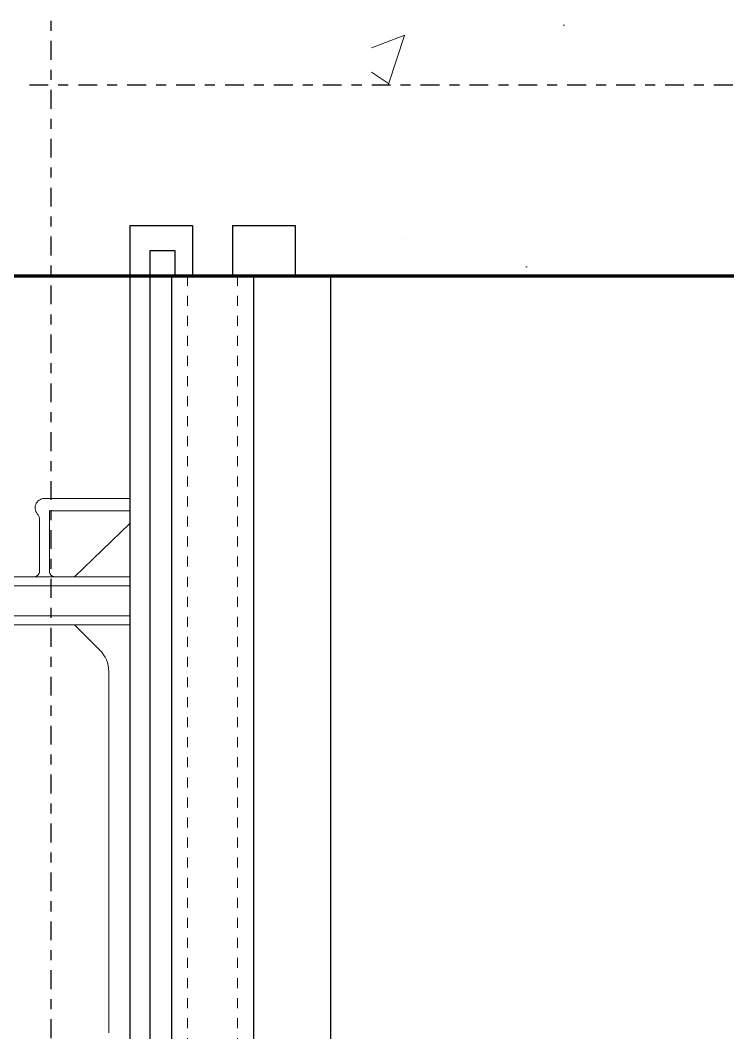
# Model space of a CAD drawing. Header units: inches. Extents: x -66.2 to 5.8, y 249.7 to 328.9.
# Drawn here: x -37.84 to -30.78, y 289.34 to 299.44 of the extents above; entities that cross this region are included whole.
import ezdxf

# ---------------------------------------------------------------- set-up
doc = ezdxf.new("R2010")
doc.units = ezdxf.units.IN
doc.header["$MEASUREMENT"] = 0
for name, pattern in [('CENTER', [2, 1.25, -0.25, 0.25, -0.25]), ('DASHED2', [0.375, 0.25, -0.125]), ('HIDDEN', [0.375, 0.25, -0.125])]:
    doc.linetypes.add(name, pattern=pattern)
for name, color, linetype, lineweight in [('A2 Hatch', 8, 'Continuous', 9), ('DETAILS', 7, 'Continuous', 13), ('GRADE', 5, 'Continuous', 100), ('REBAR', 2, 'CENTER', 30)]:
    doc.layers.add(name, color=color, linetype=linetype, lineweight=lineweight)

msp = doc.modelspace()

# ---------------------------------------------------------------- hatches: boundary and pattern name
at = {"layer": 'A2 Hatch', "ltscale": 0.15}
h = msp.add_hatch(dxfattribs=at)
h.set_pattern_fill('AR-CONC', color=256, scale=0.8, style=0)
h.set_pattern_definition([(50, (-6098.183, 1932.9083), (5.7380815, -0.502017), [0.6, -6.6]), (355, (-6098.183, 1932.908), (-1.1100107, 6.017537), [0.48, -5.28]), (100.4514, (-6097.705, 1932.8664), (4.628075, 5.5155163), [0.5099215, -5.609137]), (46.1842, (-6098.183, 1934.508), (8.537928, -1.324152), [0.9, -9.9]), (96.6356, (-6097.471, 1934.398), (7.477302, 7.792943), [0.764882, -8.413704]), (351.1842, (-6098.183, 1934.508), (7.477296, 7.792949), [0.72, -7.92]), (21, (-6097.383, 1934.1083), (4.7752564, -3.220951), [0.6, -6.6]), (326, (-6097.383, 1934.108), (1.9465227, 5.8012004), [0.48, -5.28]), (71.4514, (-6096.985, 1933.84), (6.721781, 2.580244), [0.5099215, -5.609137]), (37.5, (-6098.183, 1932.9083), (0.09727884, 2.6631508), [0, -5.216, 0, -5.36, 0, -5.3]), (7.5, (-6098.183, 1932.9083), (2.1045563, 3.1552937), [0, -3.056, 0, -5.096, 0, -2.02]), (327.5, (-6099.967, 1932.9083), (4.2705795, -0.180439), [0, -2, 0, -6.24, 0, -8.28]), (317.5, (-6100.767, 1932.9083), (4.6654894, 0.8008399), [0, -2.6, 0, -4.144, 0, -5.88])])
h.paths.add_polyline_path([(-34.336, 296.89), (-0.708, 296.89), (0.773, 299.89), (-1.841, 301.18), (4.659, 301.18), (2.046, 302.47), (3.24, 304.89), (-34.336, 304.89)])

# ---------------------------------------------------------------- linework, layer by layer
at = {"color": 1, "linetype": 'HIDDEN', "ltscale": 0.02}
for p, q in [((-36.746, 297.39), (-36.121, 297.39)), ((-36.746, 297.39), (-36.121, 297.39)), ((-36.746, 297.39), (-36.121, 297.39)), ((-36.746, 297.39), (-36.121, 297.39)), ((-36.746, 297.39), (-36.121, 297.39)), ((-36.746, 297.39), (-36.121, 297.39)), ((-36.746, 297.39), (-36.121, 297.39)), ((-36.746, 297.39), (-36.121, 297.39)), ((-36.746, 297.39), (-36.121, 297.39)), ((-36.746, 297.39), (-36.121, 297.39)), ((-36.746, 297.39), (-36.121, 297.39)), ((-36.746, 297.39), (-36.121, 297.39)), ((-36.746, 297.39), (-36.121, 297.39)), ((-36.746, 297.39), (-36.121, 297.39)), ((-36.746, 297.39), (-36.121, 297.39)), ((-36.746, 297.39), (-36.121, 297.39)), ((-36.746, 297.39), (-36.121, 297.39)), ((-36.746, 297.39), (-36.121, 297.39)), ((-36.746, 297.39), (-36.121, 297.39)), ((-36.746, 297.39), (-36.121, 297.39)), ((-36.746, 297.39), (-36.121, 297.39)), ((-36.746, 297.39), (-36.121, 297.39)), ((-36.746, 297.39), (-36.121, 297.39)), ((-36.746, 297.39), (-36.121, 297.39)), ((-36.746, 297.39), (-36.121, 297.39)), ((-36.746, 297.39), (-36.121, 297.39)), ((-36.746, 297.39), (-36.121, 297.39)), ((-36.746, 297.39), (-36.121, 297.39)), ((-36.746, 297.39), (-36.121, 297.39)), ((-36.746, 297.39), (-36.121, 297.39)), ((-36.746, 297.39), (-36.121, 297.39)), ((-36.746, 297.39), (-36.121, 297.39)), ((-36.746, 297.39), (-36.121, 297.39)), ((-36.746, 297.39), (-36.121, 297.39)), ((-36.746, 297.39), (-36.121, 297.39)), ((-36.746, 297.39), (-36.121, 297.39)), ((-36.746, 297.39), (-36.121, 297.39)), ((-36.746, 297.39), (-36.121, 297.39)), ((-36.746, 297.39), (-36.121, 297.39)), ((-36.746, 297.39), (-36.121, 297.39)), ((-36.746, 297.39), (-36.121, 297.39)), ((-36.746, 297.39), (-36.121, 297.39)), ((-36.746, 297.39), (-36.121, 297.39)), ((-36.746, 297.39), (-36.121, 297.39)), ((-36.746, 297.39), (-36.121, 297.39)), ((-36.746, 297.39), (-36.121, 297.39)), ((-36.746, 297.39), (-36.121, 297.39)), ((-36.746, 297.39), (-36.121, 297.39)), ((-36.746, 297.39), (-36.121, 297.39)), ((-36.746, 297.39), (-36.121, 297.39)), ((-36.746, 297.39), (-36.121, 297.39)), ((-36.746, 297.39), (-36.121, 297.39)), ((-36.746, 297.39), (-36.121, 297.39)), ((-36.746, 297.39), (-36.121, 297.39)), ((-36.746, 297.39), (-36.121, 297.39)), ((-36.746, 297.39), (-36.121, 297.39)), ((-36.746, 297.39), (-36.121, 297.39)), ((-36.746, 297.39), (-36.121, 297.39)), ((-36.746, 297.39), (-36.121, 297.39)), ((-36.746, 297.39), (-36.121, 297.39)), ((-36.121, 297.39), (-36.121, 296.89)), ((-36.121, 297.39), (-36.121, 296.89)), ((-36.121, 297.39), (-36.121, 296.89)), ((-36.121, 297.39), (-36.121, 296.89)), ((-36.121, 297.39), (-36.121, 296.89)), ((-36.121, 297.39), (-36.121, 296.89)), ((-36.121, 297.39), (-36.121, 296.89)), ((-36.121, 297.39), (-36.121, 296.89)), ((-36.121, 297.39), (-36.121, 296.89)), ((-36.121, 297.39), (-36.121, 296.89)), ((-36.121, 297.39), (-36.121, 296.89)), ((-36.121, 297.39), (-36.121, 296.89)), ((-36.121, 297.39), (-36.121, 296.89)), ((-36.121, 297.39), (-36.121, 296.89)), ((-36.121, 297.39), (-36.121, 296.89)), ((-36.121, 297.39), (-36.121, 296.89)), ((-36.121, 297.39), (-36.121, 296.89)), ((-36.121, 297.39), (-36.121, 296.89)), ((-36.121, 297.39), (-36.121, 296.89)), ((-36.121, 297.39), (-36.121, 296.89)), ((-36.121, 297.39), (-36.121, 296.89)), ((-36.121, 297.39), (-36.121, 296.89)), ((-36.121, 297.39), (-36.121, 296.89)), ((-36.121, 297.39), (-36.121, 296.89)), ((-36.121, 297.39), (-36.121, 296.89)), ((-36.121, 297.39), (-36.121, 296.89)), ((-36.121, 297.39), (-36.121, 296.89)), ((-36.121, 297.39), (-36.121, 296.89)), ((-36.121, 297.39), (-36.121, 296.89)), ((-36.121, 297.39), (-36.121, 296.89)), ((-36.121, 297.39), (-36.121, 296.89)), ((-36.121, 297.39), (-36.121, 296.89)), ((-36.121, 297.39), (-36.121, 296.89)), ((-36.121, 297.39), (-36.121, 296.89)), ((-36.121, 297.39), (-36.121, 296.89)), ((-36.121, 297.39), (-36.121, 296.89)), ((-36.121, 297.39), (-36.121, 296.89)), ((-36.121, 297.39), (-36.121, 296.89)), ((-36.121, 297.39), (-36.121, 296.89)), ((-36.121, 297.39), (-36.121, 296.89)), ((-36.121, 297.39), (-36.121, 296.89)), ((-36.121, 297.39), (-36.121, 296.89)), ((-36.121, 297.39), (-36.121, 296.89)), ((-36.121, 297.39), (-36.121, 296.89)), ((-36.121, 297.39), (-36.121, 296.89)), ((-36.121, 297.39), (-36.121, 296.89)), ((-36.121, 297.39), (-36.121, 296.89)), ((-36.121, 297.39), (-36.121, 296.89)), ((-36.121, 297.39), (-36.121, 296.89)), ((-36.121, 297.39), (-36.121, 296.89)), ((-36.121, 297.39), (-36.121, 296.89)), ((-36.121, 297.39), (-36.121, 296.89)), ((-36.121, 297.39), (-36.121, 296.89)), ((-36.121, 297.39), (-36.121, 296.89)), ((-36.121, 297.39), (-36.121, 296.89)), ((-36.121, 297.39), (-36.121, 296.89)), ((-36.121, 297.39), (-36.121, 296.89)), ((-36.121, 297.39), (-36.121, 296.89)), ((-36.121, 297.39), (-36.121, 296.89)), ((-36.121, 297.39), (-36.121, 296.89)), ((-35.721, 297.39), (-35.721, 296.89)), ((-35.721, 297.39), (-35.096, 297.39)), ((-35.721, 297.39), (-35.721, 296.89)), ((-35.721, 297.39), (-35.096, 297.39)), ((-35.721, 297.39), (-35.721, 296.89)), ((-35.721, 297.39), (-35.096, 297.39)), ((-35.721, 297.39), (-35.721, 296.89)), ((-35.721, 297.39), (-35.096, 297.39)), ((-35.721, 297.39), (-35.721, 296.89)), ((-35.721, 297.39), (-35.096, 297.39)), ((-35.721, 297.39), (-35.721, 296.89)), ((-35.721, 297.39), (-35.096, 297.39)), ((-35.721, 297.39), (-35.721, 296.89)), ((-35.721, 297.39), (-35.096, 297.39)), ((-35.721, 297.39), (-35.721, 296.89)), ((-35.721, 297.39), (-35.096, 297.39)), ((-35.721, 297.39), (-35.721, 296.89)), ((-35.721, 297.39), (-35.096, 297.39)), ((-35.721, 297.39), (-35.721, 296.89)), ((-35.721, 297.39), (-35.096, 297.39)), ((-35.721, 297.39), (-35.721, 296.89)), ((-35.721, 297.39), (-35.096, 297.39)), ((-35.721, 297.39), (-35.721, 296.89)), ((-35.721, 297.39), (-35.096, 297.39)), ((-35.721, 297.39), (-35.721, 296.89)), ((-35.721, 297.39), (-35.096, 297.39)), ((-35.721, 297.39), (-35.721, 296.89)), ((-35.721, 297.39), (-35.096, 297.39)), ((-35.721, 297.39), (-35.721, 296.89)), ((-35.721, 297.39), (-35.096, 297.39)), ((-35.721, 297.39), (-35.721, 296.89)), ((-35.721, 297.39), (-35.096, 297.39)), ((-35.721, 297.39), (-35.721, 296.89)), ((-35.721, 297.39), (-35.096, 297.39)), ((-35.721, 297.39), (-35.721, 296.89)), ((-35.721, 297.39), (-35.096, 297.39)), ((-35.721, 297.39), (-35.721, 296.89)), ((-35.721, 297.39), (-35.096, 297.39)), ((-35.721, 297.39), (-35.721, 296.89)), ((-35.721, 297.39), (-35.096, 297.39)), ((-35.721, 297.39), (-35.721, 296.89)), ((-35.721, 297.39), (-35.096, 297.39)), ((-35.721, 297.39), (-35.721, 296.89)), ((-35.721, 297.39), (-35.096, 297.39)), ((-35.721, 297.39), (-35.721, 296.89)), ((-35.721, 297.39), (-35.096, 297.39)), ((-35.721, 297.39), (-35.721, 296.89)), ((-35.721, 297.39), (-35.096, 297.39)), ((-35.721, 297.39), (-35.721, 296.89)), ((-35.721, 297.39), (-35.096, 297.39)), ((-35.721, 297.39), (-35.721, 296.89)), ((-35.721, 297.39), (-35.096, 297.39)), ((-35.721, 297.39), (-35.721, 296.89)), ((-35.721, 297.39), (-35.096, 297.39)), ((-35.721, 297.39), (-35.721, 296.89)), ((-35.721, 297.39), (-35.096, 297.39)), ((-35.721, 297.39), (-35.721, 296.89)), ((-35.721, 297.39), (-35.096, 297.39)), ((-35.721, 297.39), (-35.721, 296.89)), ((-35.721, 297.39), (-35.096, 297.39)), ((-35.721, 297.39), (-35.721, 296.89)), ((-35.721, 297.39), (-35.096, 297.39)), ((-35.721, 297.39), (-35.721, 296.89)), ((-35.721, 297.39), (-35.096, 297.39)), ((-35.721, 297.39), (-35.721, 296.89)), ((-35.721, 297.39), (-35.096, 297.39)), ((-35.721, 297.39), (-35.721, 296.89)), ((-35.721, 297.39), (-35.096, 297.39)), ((-35.721, 297.39), (-35.721, 296.89)), ((-35.721, 297.39), (-35.096, 297.39)), ((-35.721, 297.39), (-35.721, 296.89)), ((-35.721, 297.39), (-35.096, 297.39)), ((-35.721, 297.39), (-35.721, 296.89)), ((-35.721, 297.39), (-35.096, 297.39)), ((-35.721, 297.39), (-35.721, 296.89)), ((-35.721, 297.39), (-35.096, 297.39)), ((-35.721, 297.39), (-35.721, 296.89)), ((-35.721, 297.39), (-35.096, 297.39)), ((-35.721, 297.39), (-35.721, 296.89)), ((-35.721, 297.39), (-35.096, 297.39)), ((-35.721, 297.39), (-35.721, 296.89)), ((-35.721, 297.39), (-35.096, 297.39)), ((-35.721, 297.39), (-35.721, 296.89)), ((-35.721, 297.39), (-35.096, 297.39)), ((-35.721, 297.39), (-35.721, 296.89)), ((-35.721, 297.39), (-35.096, 297.39)), ((-35.721, 297.39), (-35.721, 296.89)), ((-35.721, 297.39), (-35.096, 297.39)), ((-35.721, 297.39), (-35.721, 296.89)), ((-35.721, 297.39), (-35.096, 297.39)), ((-35.721, 297.39), (-35.721, 296.89)), ((-35.721, 297.39), (-35.096, 297.39)), ((-35.721, 297.39), (-35.721, 296.89)), ((-35.721, 297.39), (-35.096, 297.39)), ((-35.721, 297.39), (-35.721, 296.89)), ((-35.721, 297.39), (-35.096, 297.39)), ((-35.721, 297.39), (-35.721, 296.89)), ((-35.721, 297.39), (-35.096, 297.39)), ((-35.721, 297.39), (-35.721, 296.89)), ((-35.721, 297.39), (-35.096, 297.39)), ((-35.721, 297.39), (-35.721, 296.89)), ((-35.721, 297.39), (-35.096, 297.39)), ((-35.721, 297.39), (-35.721, 296.89)), ((-35.721, 297.39), (-35.096, 297.39)), ((-35.721, 297.39), (-35.721, 296.89)), ((-35.721, 297.39), (-35.096, 297.39)), ((-35.721, 297.39), (-35.721, 296.89)), ((-35.721, 297.39), (-35.096, 297.39)), ((-35.721, 297.39), (-35.721, 296.89)), ((-35.721, 297.39), (-35.096, 297.39)), ((-35.721, 297.39), (-35.721, 296.89)), ((-35.721, 297.39), (-35.096, 297.39)), ((-35.721, 297.39), (-35.721, 296.89)), ((-35.721, 297.39), (-35.096, 297.39)), ((-35.721, 297.39), (-35.721, 296.89)), ((-35.721, 297.39), (-35.096, 297.39)), ((-35.721, 297.39), (-35.721, 296.89)), ((-35.721, 297.39), (-35.096, 297.39)), ((-35.721, 297.39), (-35.721, 296.89)), ((-35.721, 297.39), (-35.096, 297.39)), ((-35.096, 297.39), (-35.096, 296.89)), ((-35.096, 297.39), (-35.096, 296.89)), ((-35.096, 297.39), (-35.096, 296.89)), ((-35.096, 297.39), (-35.096, 296.89)), ((-35.096, 297.39), (-35.096, 296.89)), ((-35.096, 297.39), (-35.096, 296.89)), ((-35.096, 297.39), (-35.096, 296.89)), ((-35.096, 297.39), (-35.096, 296.89)), ((-35.096, 297.39), (-35.096, 296.89)), ((-35.096, 297.39), (-35.096, 296.89)), ((-35.096, 297.39), (-35.096, 296.89)), ((-35.096, 297.39), (-35.096, 296.89)), ((-35.096, 297.39), (-35.096, 296.89)), ((-35.096, 297.39), (-35.096, 296.89)), ((-35.096, 297.39), (-35.096, 296.89)), ((-35.096, 297.39), (-35.096, 296.89)), ((-35.096, 297.39), (-35.096, 296.89)), ((-35.096, 297.39), (-35.096, 296.89)), ((-35.096, 297.39), (-35.096, 296.89)), ((-35.096, 297.39), (-35.096, 296.89)), ((-35.096, 297.39), (-35.096, 296.89)), ((-35.096, 297.39), (-35.096, 296.89)), ((-35.096, 297.39), (-35.096, 296.89)), ((-35.096, 297.39), (-35.096, 296.89)), ((-35.096, 297.39), (-35.096, 296.89)), ((-35.096, 297.39), (-35.096, 296.89)), ((-35.096, 297.39), (-35.096, 296.89)), ((-35.096, 297.39), (-35.096, 296.89)), ((-35.096, 297.39), (-35.096, 296.89)), ((-35.096, 297.39), (-35.096, 296.89)), ((-35.096, 297.39), (-35.096, 296.89)), ((-35.096, 297.39), (-35.096, 296.89)), ((-35.096, 297.39), (-35.096, 296.89)), ((-35.096, 297.39), (-35.096, 296.89)), ((-35.096, 297.39), (-35.096, 296.89)), ((-35.096, 297.39), (-35.096, 296.89)), ((-35.096, 297.39), (-35.096, 296.89)), ((-35.096, 297.39), (-35.096, 296.89)), ((-35.096, 297.39), (-35.096, 296.89)), ((-35.096, 297.39), (-35.096, 296.89)), ((-35.096, 297.39), (-35.096, 296.89)), ((-35.096, 297.39), (-35.096, 296.89)), ((-35.096, 297.39), (-35.096, 296.89)), ((-35.096, 297.39), (-35.096, 296.89)), ((-35.096, 297.39), (-35.096, 296.89)), ((-35.096, 297.39), (-35.096, 296.89)), ((-35.096, 297.39), (-35.096, 296.89)), ((-35.096, 297.39), (-35.096, 296.89)), ((-35.096, 297.39), (-35.096, 296.89)), ((-35.096, 297.39), (-35.096, 296.89)), ((-35.096, 297.39), (-35.096, 296.89)), ((-35.096, 297.39), (-35.096, 296.89)), ((-35.096, 297.39), (-35.096, 296.89)), ((-35.096, 297.39), (-35.096, 296.89)), ((-35.096, 297.39), (-35.096, 296.89)), ((-35.096, 297.39), (-35.096, 296.89)), ((-35.096, 297.39), (-35.096, 296.89)), ((-35.096, 297.39), (-35.096, 296.89)), ((-35.096, 297.39), (-35.096, 296.89)), ((-35.096, 297.39), (-35.096, 296.89)), ((-36.546, 297.14), (-36.296, 297.14)), ((-36.546, 297.14), (-36.296, 297.14)), ((-36.546, 297.14), (-36.296, 297.14)), ((-36.546, 297.14), (-36.296, 297.14)), ((-36.546, 297.14), (-36.296, 297.14)), ((-36.546, 297.14), (-36.296, 297.14)), ((-36.546, 297.14), (-36.296, 297.14)), ((-36.546, 297.14), (-36.296, 297.14)), ((-36.546, 297.14), (-36.296, 297.14)), ((-36.546, 297.14), (-36.296, 297.14)), ((-36.546, 297.14), (-36.296, 297.14)), ((-36.546, 297.14), (-36.296, 297.14)), ((-36.546, 297.14), (-36.296, 297.14)), ((-36.546, 297.14), (-36.296, 297.14)), ((-36.546, 297.14), (-36.296, 297.14)), ((-36.546, 297.14), (-36.296, 297.14)), ((-36.546, 297.14), (-36.296, 297.14)), ((-36.546, 297.14), (-36.296, 297.14)), ((-36.546, 297.14), (-36.296, 297.14)), ((-36.546, 297.14), (-36.296, 297.14)), ((-36.546, 297.14), (-36.296, 297.14)), ((-36.546, 297.14), (-36.296, 297.14)), ((-36.546, 297.14), (-36.296, 297.14)), ((-36.546, 297.14), (-36.296, 297.14)), ((-36.546, 297.14), (-36.296, 297.14)), ((-36.546, 297.14), (-36.296, 297.14)), ((-36.546, 297.14), (-36.296, 297.14)), ((-36.546, 297.14), (-36.296, 297.14)), ((-36.546, 297.14), (-36.296, 297.14)), ((-36.546, 297.14), (-36.296, 297.14)), ((-36.546, 297.14), (-36.296, 297.14)), ((-36.546, 297.14), (-36.296, 297.14)), ((-36.546, 297.14), (-36.296, 297.14)), ((-36.546, 297.14), (-36.296, 297.14)), ((-36.546, 297.14), (-36.296, 297.14)), ((-36.546, 297.14), (-36.296, 297.14)), ((-36.546, 297.14), (-36.296, 297.14)), ((-36.546, 297.14), (-36.296, 297.14)), ((-36.546, 297.14), (-36.296, 297.14)), ((-36.546, 297.14), (-36.296, 297.14)), ((-36.546, 297.14), (-36.296, 297.14)), ((-36.546, 297.14), (-36.296, 297.14)), ((-36.546, 297.14), (-36.296, 297.14)), ((-36.546, 297.14), (-36.296, 297.14)), ((-36.546, 297.14), (-36.296, 297.14)), ((-36.546, 297.14), (-36.296, 297.14)), ((-36.546, 297.14), (-36.296, 297.14)), ((-36.546, 297.14), (-36.296, 297.14)), ((-36.546, 297.14), (-36.296, 297.14)), ((-36.546, 297.14), (-36.296, 297.14)), ((-36.546, 297.14), (-36.296, 297.14)), ((-36.546, 297.14), (-36.296, 297.14)), ((-36.546, 297.14), (-36.296, 297.14)), ((-36.546, 297.14), (-36.296, 297.14)), ((-36.546, 297.14), (-36.296, 297.14)), ((-36.546, 297.14), (-36.296, 297.14)), ((-36.546, 297.14), (-36.296, 297.14)), ((-36.546, 297.14), (-36.296, 297.14)), ((-36.546, 297.14), (-36.296, 297.14)), ((-36.546, 297.14), (-36.296, 297.14)), ((-36.296, 297.14), (-36.296, 296.89)), ((-36.296, 297.14), (-36.296, 296.89)), ((-36.296, 297.14), (-36.296, 296.89)), ((-36.296, 297.14), (-36.296, 296.89)), ((-36.296, 297.14), (-36.296, 296.89)), ((-36.296, 297.14), (-36.296, 296.89)), ((-36.296, 297.14), (-36.296, 296.89)), ((-36.296, 297.14), (-36.296, 296.89)), ((-36.296, 297.14), (-36.296, 296.89)), ((-36.296, 297.14), (-36.296, 296.89)), ((-36.296, 297.14), (-36.296, 296.89)), ((-36.296, 297.14), (-36.296, 296.89)), ((-36.296, 297.14), (-36.296, 296.89)), ((-36.296, 297.14), (-36.296, 296.89)), ((-36.296, 297.14), (-36.296, 296.89)), ((-36.296, 297.14), (-36.296, 296.89)), ((-36.296, 297.14), (-36.296, 296.89)), ((-36.296, 297.14), (-36.296, 296.89)), ((-36.296, 297.14), (-36.296, 296.89)), ((-36.296, 297.14), (-36.296, 296.89)), ((-36.296, 297.14), (-36.296, 296.89)), ((-36.296, 297.14), (-36.296, 296.89)), ((-36.296, 297.14), (-36.296, 296.89)), ((-36.296, 297.14), (-36.296, 296.89)), ((-36.296, 297.14), (-36.296, 296.89)), ((-36.296, 297.14), (-36.296, 296.89)), ((-36.296, 297.14), (-36.296, 296.89)), ((-36.296, 297.14), (-36.296, 296.89)), ((-36.296, 297.14), (-36.296, 296.89)), ((-36.296, 297.14), (-36.296, 296.89)), ((-36.296, 297.14), (-36.296, 296.89)), ((-36.296, 297.14), (-36.296, 296.89)), ((-36.296, 297.14), (-36.296, 296.89)), ((-36.296, 297.14), (-36.296, 296.89)), ((-36.296, 297.14), (-36.296, 296.89)), ((-36.296, 297.14), (-36.296, 296.89)), ((-36.296, 297.14), (-36.296, 296.89)), ((-36.296, 297.14), (-36.296, 296.89)), ((-36.296, 297.14), (-36.296, 296.89)), ((-36.296, 297.14), (-36.296, 296.89)), ((-36.296, 297.14), (-36.296, 296.89)), ((-36.296, 297.14), (-36.296, 296.89)), ((-36.296, 297.14), (-36.296, 296.89)), ((-36.296, 297.14), (-36.296, 296.89)), ((-36.296, 297.14), (-36.296, 296.89)), ((-36.296, 297.14), (-36.296, 296.89)), ((-36.296, 297.14), (-36.296, 296.89)), ((-36.296, 297.14), (-36.296, 296.89)), ((-36.296, 297.14), (-36.296, 296.89)), ((-36.296, 297.14), (-36.296, 296.89)), ((-36.296, 297.14), (-36.296, 296.89)), ((-36.296, 297.14), (-36.296, 296.89)), ((-36.296, 297.14), (-36.296, 296.89)), ((-36.296, 297.14), (-36.296, 296.89)), ((-36.296, 297.14), (-36.296, 296.89)), ((-36.296, 297.14), (-36.296, 296.89)), ((-36.296, 297.14), (-36.296, 296.89)), ((-36.296, 297.14), (-36.296, 296.89)), ((-36.296, 297.14), (-36.296, 296.89)), ((-36.296, 297.14), (-36.296, 296.89))]:
    msp.add_line(p, q, dxfattribs=at)
at = {"color": 1}
for p, q in [((-36.746, 297.39), (-36.121, 297.39)), ((-36.746, 297.39), (-36.121, 297.39)), ((-36.746, 297.39), (-36.121, 297.39)), ((-36.746, 297.39), (-36.746, 284.89)), ((-36.746, 297.39), (-36.121, 297.39)), ((-36.746, 297.39), (-36.121, 297.39)), ((-36.746, 297.39), (-36.121, 297.39)), ((-36.746, 297.39), (-36.121, 297.39)), ((-36.746, 297.39), (-36.121, 297.39)), ((-36.746, 297.39), (-36.121, 297.39)), ((-36.746, 297.39), (-36.121, 297.39)), ((-36.746, 297.39), (-36.121, 297.39)), ((-36.746, 297.39), (-36.121, 297.39)), ((-36.746, 297.39), (-36.121, 297.39)), ((-36.746, 297.39), (-36.121, 297.39)), ((-36.746, 297.39), (-36.121, 297.39)), ((-36.746, 297.39), (-36.121, 297.39)), ((-36.746, 297.39), (-36.121, 297.39)), ((-36.746, 297.39), (-36.121, 297.39)), ((-36.746, 297.39), (-36.121, 297.39)), ((-36.746, 297.39), (-36.121, 297.39)), ((-36.746, 297.39), (-36.121, 297.39)), ((-36.746, 297.39), (-36.121, 297.39)), ((-36.746, 297.39), (-36.121, 297.39)), ((-36.746, 297.39), (-36.121, 297.39)), ((-36.121, 297.39), (-36.121, 296.89)), ((-36.121, 297.39), (-36.121, 296.89)), ((-36.121, 297.39), (-36.121, 296.89)), ((-36.121, 297.39), (-36.121, 296.89)), ((-36.121, 297.39), (-36.121, 296.89)), ((-36.121, 297.39), (-36.121, 296.89)), ((-36.121, 297.39), (-36.121, 296.89)), ((-36.121, 297.39), (-36.121, 296.89)), ((-36.121, 297.39), (-36.121, 296.89)), ((-36.121, 297.39), (-36.121, 296.89)), ((-36.121, 297.39), (-36.121, 296.89)), ((-36.121, 297.39), (-36.121, 296.89)), ((-36.121, 297.39), (-36.121, 296.89)), ((-36.121, 297.39), (-36.121, 296.89)), ((-36.121, 297.39), (-36.121, 296.89)), ((-36.121, 297.39), (-36.121, 296.89)), ((-36.121, 297.39), (-36.121, 296.89)), ((-36.121, 297.39), (-36.121, 296.89)), ((-36.121, 297.39), (-36.121, 296.89)), ((-36.121, 297.39), (-36.121, 296.89)), ((-36.121, 297.39), (-36.121, 296.89)), ((-36.121, 297.39), (-36.121, 296.89)), ((-36.121, 297.39), (-36.121, 296.89)), ((-36.121, 297.39), (-36.121, 296.89)), ((-35.721, 297.39), (-35.721, 296.89)), ((-35.721, 297.39), (-35.096, 297.39)), ((-35.721, 297.39), (-35.721, 296.89)), ((-35.721, 297.39), (-35.096, 297.39)), ((-35.721, 297.39), (-35.721, 296.89)), ((-35.721, 297.39), (-35.096, 297.39)), ((-35.721, 297.39), (-35.721, 296.89)), ((-35.721, 297.39), (-35.096, 297.39)), ((-35.721, 297.39), (-35.721, 296.89)), ((-35.721, 297.39), (-35.096, 297.39)), ((-35.721, 297.39), (-35.721, 296.89)), ((-35.721, 297.39), (-35.096, 297.39)), ((-35.721, 297.39), (-35.721, 296.89)), ((-35.721, 297.39), (-35.096, 297.39)), ((-35.721, 297.39), (-35.721, 296.89)), ((-35.721, 297.39), (-35.096, 297.39)), ((-35.721, 297.39), (-35.721, 296.89)), ((-35.721, 297.39), (-35.096, 297.39)), ((-35.721, 297.39), (-35.721, 296.89)), ((-35.721, 297.39), (-35.096, 297.39)), ((-35.721, 297.39), (-35.721, 296.89)), ((-35.721, 297.39), (-35.096, 297.39)), ((-35.721, 297.39), (-35.721, 296.89)), ((-35.721, 297.39), (-35.096, 297.39)), ((-35.721, 297.39), (-35.721, 296.89)), ((-35.721, 297.39), (-35.096, 297.39)), ((-35.721, 297.39), (-35.721, 296.89)), ((-35.721, 297.39), (-35.096, 297.39)), ((-35.721, 297.39), (-35.721, 296.89)), ((-35.721, 297.39), (-35.096, 297.39)), ((-35.721, 297.39), (-35.721, 296.89)), ((-35.721, 297.39), (-35.096, 297.39)), ((-35.721, 297.39), (-35.721, 296.89)), ((-35.721, 297.39), (-35.096, 297.39)), ((-35.721, 297.39), (-35.721, 296.89)), ((-35.721, 297.39), (-35.096, 297.39)), ((-35.721, 297.39), (-35.721, 296.89)), ((-35.721, 297.39), (-35.096, 297.39)), ((-35.721, 297.39), (-35.721, 296.89)), ((-35.721, 297.39), (-35.096, 297.39)), ((-35.721, 297.39), (-35.721, 296.89)), ((-35.721, 297.39), (-35.096, 297.39)), ((-35.721, 297.39), (-35.721, 296.89)), ((-35.721, 297.39), (-35.096, 297.39)), ((-35.721, 297.39), (-35.721, 296.89)), ((-35.721, 297.39), (-35.096, 297.39)), ((-35.721, 297.39), (-35.721, 296.89)), ((-35.721, 297.39), (-35.096, 297.39)), ((-35.096, 297.39), (-35.096, 296.89)), ((-35.096, 297.39), (-35.096, 296.89)), ((-35.096, 297.39), (-35.096, 296.89)), ((-35.096, 297.39), (-35.096, 296.89)), ((-35.096, 297.39), (-35.096, 296.89)), ((-35.096, 297.39), (-35.096, 296.89)), ((-35.096, 297.39), (-35.096, 296.89)), ((-35.096, 297.39), (-35.096, 296.89)), ((-35.096, 297.39), (-35.096, 296.89)), ((-35.096, 297.39), (-35.096, 296.89)), ((-35.096, 297.39), (-35.096, 296.89)), ((-35.096, 297.39), (-35.096, 296.89)), ((-35.096, 297.39), (-35.096, 296.89)), ((-35.096, 297.39), (-35.096, 296.89)), ((-35.096, 297.39), (-35.096, 296.89)), ((-35.096, 297.39), (-35.096, 296.89)), ((-35.096, 297.39), (-35.096, 296.89)), ((-35.096, 297.39), (-35.096, 296.89)), ((-35.096, 297.39), (-35.096, 296.89)), ((-35.096, 297.39), (-35.096, 296.89)), ((-35.096, 297.39), (-35.096, 296.89)), ((-35.096, 297.39), (-35.096, 296.89)), ((-35.096, 297.39), (-35.096, 296.89)), ((-35.096, 297.39), (-35.096, 296.89)), ((-36.546, 297.14), (-36.296, 297.14)), ((-36.546, 297.14), (-36.296, 297.14)), ((-36.546, 297.14), (-36.296, 297.14)), ((-36.546, 297.14), (-36.546, 284.89)), ((-36.546, 297.14), (-36.296, 297.14)), ((-36.546, 297.14), (-36.296, 297.14)), ((-36.546, 297.14), (-36.296, 297.14)), ((-36.546, 297.14), (-36.296, 297.14)), ((-36.546, 297.14), (-36.296, 297.14)), ((-36.546, 297.14), (-36.296, 297.14)), ((-36.546, 297.14), (-36.296, 297.14)), ((-36.546, 297.14), (-36.296, 297.14)), ((-36.546, 297.14), (-36.296, 297.14)), ((-36.546, 297.14), (-36.296, 297.14)), ((-36.546, 297.14), (-36.296, 297.14)), ((-36.546, 297.14), (-36.296, 297.14)), ((-36.546, 297.14), (-36.296, 297.14)), ((-36.546, 297.14), (-36.296, 297.14)), ((-36.546, 297.14), (-36.296, 297.14)), ((-36.546, 297.14), (-36.296, 297.14)), ((-36.546, 297.14), (-36.296, 297.14)), ((-36.546, 297.14), (-36.296, 297.14)), ((-36.546, 297.14), (-36.296, 297.14)), ((-36.546, 297.14), (-36.296, 297.14)), ((-36.546, 297.14), (-36.296, 297.14)), ((-36.296, 297.14), (-36.296, 296.89)), ((-36.296, 297.14), (-36.296, 296.89)), ((-36.296, 297.14), (-36.296, 296.89)), ((-36.296, 297.14), (-36.296, 296.89)), ((-36.296, 297.14), (-36.296, 296.89)), ((-36.296, 297.14), (-36.296, 296.89)), ((-36.296, 297.14), (-36.296, 296.89)), ((-36.296, 297.14), (-36.296, 296.89)), ((-36.296, 297.14), (-36.296, 296.89)), ((-36.296, 297.14), (-36.296, 296.89)), ((-36.296, 297.14), (-36.296, 296.89)), ((-36.296, 297.14), (-36.296, 296.89)), ((-36.296, 297.14), (-36.296, 296.89)), ((-36.296, 297.14), (-36.296, 296.89)), ((-36.296, 297.14), (-36.296, 296.89)), ((-36.296, 297.14), (-36.296, 296.89)), ((-36.296, 297.14), (-36.296, 296.89)), ((-36.296, 297.14), (-36.296, 296.89)), ((-36.296, 297.14), (-36.296, 296.89)), ((-36.296, 297.14), (-36.296, 296.89)), ((-36.296, 297.14), (-36.296, 296.89)), ((-36.296, 297.14), (-36.296, 296.89)), ((-36.296, 297.14), (-36.296, 296.89)), ((-36.296, 297.14), (-36.296, 296.89)), ((-36.746, 296.89), (-34.746, 296.89)), ((-36.746, 296.89), (-36.546, 296.89)), ((-36.746, 296.89), (-34.746, 296.89)), ((-36.746, 296.89), (-34.746, 296.89)), ((-36.746, 296.89), (-36.546, 296.89)), ((-36.746, 296.89), (-34.746, 296.89)), ((-36.746, 296.89), (-34.746, 296.89)), ((-36.746, 296.89), (-34.746, 296.89)), ((-36.746, 296.89), (-36.546, 296.89)), ((-36.746, 296.89), (-34.746, 296.89)), ((-36.746, 296.89), (-34.746, 296.89)), ((-36.746, 296.89), (-36.546, 296.89)), ((-36.746, 296.89), (-34.746, 296.89)), ((-36.746, 296.89), (-34.746, 296.89)), ((-36.746, 296.89), (-34.746, 296.89)), ((-36.746, 296.89), (-36.546, 296.89)), ((-36.746, 296.89), (-34.746, 296.89)), ((-36.746, 296.89), (-34.746, 296.89)), ((-36.746, 296.89), (-36.546, 296.89)), ((-36.746, 296.89), (-34.746, 296.89)), ((-36.746, 296.89), (-34.746, 296.89)), ((-36.746, 296.89), (-34.746, 296.89)), ((-36.746, 296.89), (-36.546, 296.89)), ((-36.746, 296.89), (-34.746, 296.89)), ((-36.746, 296.89), (-34.746, 296.89)), ((-36.746, 296.89), (-36.546, 296.89)), ((-36.746, 296.89), (-34.746, 296.89)), ((-36.746, 296.89), (-34.746, 296.89)), ((-36.746, 296.89), (-34.746, 296.89)), ((-36.746, 296.89), (-36.546, 296.89)), ((-36.746, 296.89), (-34.746, 296.89)), ((-36.746, 296.89), (-34.746, 296.89)), ((-36.746, 296.89), (-36.546, 296.89)), ((-36.746, 296.89), (-34.746, 296.89)), ((-36.746, 296.89), (-34.746, 296.89)), ((-36.746, 296.89), (-34.746, 296.89)), ((-36.746, 296.89), (-36.546, 296.89)), ((-36.746, 296.89), (-34.746, 296.89)), ((-36.746, 296.89), (-34.746, 296.89)), ((-36.746, 296.89), (-36.546, 296.89)), ((-36.746, 296.89), (-34.746, 296.89)), ((-36.746, 296.89), (-34.746, 296.89)), ((-36.746, 296.89), (-34.746, 296.89)), ((-36.746, 296.89), (-36.546, 296.89)), ((-36.746, 296.89), (-34.746, 296.89)), ((-36.746, 296.89), (-34.746, 296.89)), ((-36.746, 296.89), (-36.546, 296.89)), ((-36.746, 296.89), (-34.746, 296.89)), ((-36.746, 296.89), (-34.746, 296.89)), ((-36.746, 296.89), (-34.746, 296.89)), ((-36.746, 296.89), (-36.546, 296.89)), ((-36.746, 296.89), (-34.746, 296.89)), ((-36.746, 296.89), (-34.746, 296.89)), ((-36.746, 296.89), (-36.546, 296.89)), ((-36.746, 296.89), (-34.746, 296.89)), ((-36.746, 296.89), (-34.746, 296.89)), ((-36.746, 296.89), (-34.746, 296.89)), ((-36.746, 296.89), (-36.546, 296.89)), ((-36.746, 296.89), (-34.746, 296.89)), ((-36.746, 296.89), (-34.746, 296.89)), ((-36.746, 296.89), (-36.546, 296.89)), ((-36.746, 296.89), (-34.746, 296.89)), ((-36.746, 296.89), (-34.746, 296.89)), ((-36.746, 296.89), (-34.746, 296.89)), ((-36.746, 296.89), (-36.546, 296.89)), ((-36.746, 296.89), (-34.746, 296.89)), ((-36.746, 296.89), (-34.746, 296.89)), ((-36.746, 296.89), (-36.546, 296.89)), ((-36.746, 296.89), (-34.746, 296.89)), ((-36.746, 296.89), (-34.746, 296.89)), ((-36.746, 296.89), (-34.746, 296.89)), ((-36.746, 296.89), (-36.546, 296.89)), ((-36.746, 296.89), (-34.746, 296.89)), ((-36.746, 296.89), (-34.746, 296.89)), ((-36.746, 296.89), (-36.546, 296.89)), ((-36.746, 296.89), (-34.746, 296.89)), ((-36.746, 296.89), (-34.746, 296.89)), ((-36.746, 296.89), (-34.746, 296.89)), ((-36.746, 296.89), (-36.546, 296.89)), ((-36.746, 296.89), (-34.746, 296.89)), ((-36.746, 296.89), (-34.746, 296.89)), ((-36.746, 296.89), (-36.546, 296.89)), ((-36.746, 296.89), (-34.746, 296.89)), ((-36.746, 296.89), (-34.746, 296.89)), ((-36.331, 296.89), (-34.746, 296.89)), ((-36.331, 296.89), (-34.746, 296.89)), ((-36.331, 296.89), (-34.746, 296.89)), ((-36.331, 296.89), (-34.746, 296.89)), ((-36.331, 296.89), (-36.331, 284.89)), ((-36.331, 296.89), (-34.746, 296.89)), ((-36.331, 296.89), (-34.746, 296.89)), ((-36.331, 296.89), (-34.746, 296.89)), ((-36.331, 296.89), (-34.746, 296.89)), ((-36.331, 296.89), (-34.746, 296.89)), ((-36.331, 296.89), (-34.746, 296.89)), ((-36.331, 296.89), (-34.746, 296.89)), ((-36.331, 296.89), (-34.746, 296.89)), ((-36.331, 296.89), (-34.746, 296.89)), ((-36.331, 296.89), (-34.746, 296.89)), ((-36.331, 296.89), (-34.746, 296.89)), ((-36.331, 296.89), (-34.746, 296.89)), ((-36.331, 296.89), (-34.746, 296.89)), ((-36.331, 296.89), (-34.746, 296.89)), ((-36.331, 296.89), (-34.746, 296.89)), ((-36.331, 296.89), (-34.746, 296.89)), ((-36.331, 296.89), (-34.746, 296.89)), ((-36.331, 296.89), (-34.746, 296.89)), ((-36.331, 296.89), (-34.746, 296.89)), ((-36.331, 296.89), (-34.746, 296.89)), ((-35.511, 296.89), (-35.511, 284.89)), ((-34.746, 296.89), (-34.746, 284.89))]:
    msp.add_line(p, q, dxfattribs=at)
at = {"ltscale": 0.15}
for p, q in [((-34.025, 297.253), (-34.025, 297.253)), ((-36.746, 296.89), (-34.746, 296.89)), ((-36.746, 296.89), (-34.746, 296.89)), ((-36.746, 296.89), (-34.746, 296.89)), ((-36.746, 296.89), (-34.746, 296.89)), ((-36.746, 296.89), (-34.746, 296.89)), ((-36.746, 296.89), (-34.746, 296.89)), ((-36.746, 296.89), (-34.746, 296.89)), ((-36.746, 296.89), (-34.746, 296.89)), ((-36.746, 296.89), (-34.746, 296.89)), ((-36.746, 296.89), (-34.746, 296.89)), ((-36.746, 296.89), (-34.746, 296.89)), ((-36.746, 296.89), (-34.746, 296.89)), ((-36.746, 296.89), (-34.746, 296.89)), ((-36.746, 296.89), (-34.746, 296.89)), ((-36.746, 296.89), (-34.746, 296.89)), ((-36.746, 296.89), (-34.746, 296.89)), ((-36.746, 296.89), (-34.746, 296.89)), ((-36.746, 296.89), (-34.746, 296.89)), ((-36.746, 296.89), (-34.746, 296.89)), ((-36.746, 296.89), (-34.746, 296.89)), ((-36.746, 296.89), (-34.746, 296.89)), ((-36.746, 296.89), (-34.746, 296.89)), ((-36.746, 296.89), (-34.746, 296.89)), ((-36.746, 296.89), (-34.746, 296.89))]:
    msp.add_line(p, q, dxfattribs=at)
at = {"layer": 'A2 Hatch', "linetype": 'DASHED2', "ltscale": 0.15}
for p, q in [((-36.171, 296.89), (-36.171, 284.89)), ((-35.671, 296.89), (-35.671, 284.89))]:
    msp.add_line(p, q, dxfattribs=at)
at = {"layer": 'DETAILS', "color": 6, "lineweight": 20}
for p, q in [((-37.596, 294.67), (-36.746, 294.67)), ((-37.546, 293.94), (-37.546, 294.545)), ((-37.546, 294.545), (-36.746, 294.545)), ((-37.646, 293.94), (-37.646, 294.458)), ((-37.296, 293.89), (-36.746, 294.421)), ((-40.746, 293.89), (-36.746, 293.89)), ((-37.696, 293.89), (-38.246, 293.89)), ((-37.696, 293.89), (-37.496, 293.89)), ((-37.496, 293.89), (-37.296, 293.89)), ((-36.746, 293.8), (-40.746, 293.8)), ((-36.746, 293.5), (-40.746, 293.5)), ((-36.746, 293.41), (-40.746, 293.41)), ((-37.296, 293.41), (-37.044, 293.158)), ((-36.956, 289.345), (-36.956, 292.946))]:
    msp.add_line(p, q, dxfattribs=at)
for centre, radius, start, end in [((-37.596, 294.576), 0.0936, 90, 228.272), ((-37.758, 294.455), 0.112, 1.5997, 27.0975), ((-37.696, 293.94), 0.05, 270, 0), ((-37.496, 293.94), 0.05, 180, 270), ((-37.256, 292.946), 0.3, 0, 45)]:
    msp.add_arc(centre, radius, start, end, dxfattribs=at)
at = {"layer": 'GRADE', "ltscale": 0.15}
msp.add_line((-40.746, 296.89), (-0.708, 296.89), dxfattribs=at)
at = {"layer": 'REBAR', "ltscale": 0.15}
for p, q in [((-37.531, 271.742), (-37.531, 325.695)), ((-37.746, 298.793), (-0.214, 298.793))]:
    msp.add_line(p, q, dxfattribs=at)
msp.add_arc((-35.351, 298.89), 3, 90, 180, dxfattribs=at)

doc.saveas('drawing.dxf')
